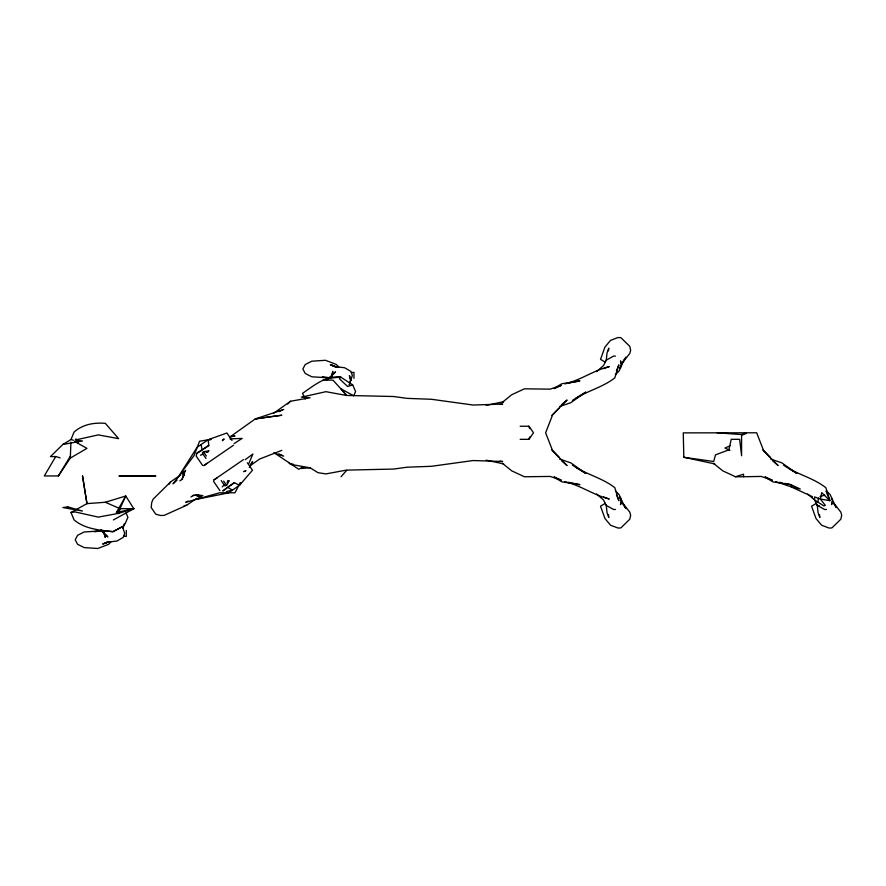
<?xml version="1.0" encoding="UTF-8"?>
<svg xmlns="http://www.w3.org/2000/svg" width="886" height="886" viewBox="0 0 886 886"><rect width="100%" height="100%" fill="white"/><g stroke="black" fill="none" stroke-linecap="round" stroke-linejoin="round"><path stroke-width="1.33" d="M60.115 457.896L55.973 456.545L55.408 457.087L44.3 475.948L58.398 475.948L70.315 458.073L70.924 442.158M606.201 360.746L607.043 352.838L608.804 348.109L608.449 350.845M817.634 502.473L818.586 498.098M126 512.894L127.949 517.28L125.026 523.859L123.298 526.218L113.02 531.733C99.575 530.149 84.956 529.02 74.07 519.938L71.024 512.485L86.95 503.625L105.301 502.262L125.757 495.994L119.975 508.63L118.968 513.592L116.431 512.485L125.757 495.994L133.808 508.719L113.386 519.938M231.999 440.431L226.882 432.988L208.132 439.733L208.797 445.459L196.858 453.278L196.194 456.08L202.639 465.46M331.286 377.491L332.859 371.444L331.331 377.403M181.73 479.57L185.152 471.274M605.36 503.314L600.52 506.194L604.95 518.531L610.554 525.221L618.051 528.067L620.876 527.912L629.802 519.196L630.655 515.253L629.802 512.141L621.352 501.421L620.488 504.677L621.673 500.512L621.141 498.851L619.037 494.532L615.382 490.866M816.405 503.314L811.576 506.194L815.995 518.531L821.599 525.221L829.097 528.067L831.921 527.912L840.847 519.196L841.7 515.253L840.847 512.141L832.397 501.421L831.533 504.677L832.718 500.512L832.187 498.851L830.082 494.532L826.428 490.866M350.612 379.906L350.778 380.57L349.416 375.542L350.612 379.906L349.272 384.934L352.34 375.509L350.945 371.444L344.599 367.734L335.096 366.638L330.345 364.733L337.644 367.402M331.375 377.159L331.995 374.889L331.818 375.542L335.539 371.876L326.657 380.194L331.641 376.517L328.263 378.267L340.556 377.148M188.142 501.077L185.717 502.307L219.595 492.793L235 492.782L240.15 482.781M123.121 528.222L124.417 523.571M620.931 365.198L619.691 368.343L625.915 357.069M62.884 444.451L71.024 439.511L74.07 432.058C82.619 424.372 94.182 422.4 105.301 423.342L118.624 438.648L98.257 434.882L75.199 440.054L82.442 440.984L62.884 444.451L50.447 456.589L55.973 456.545M616.412 370.846L618.86 364.866L614.806 377.868C602.17 387.835 585.69 391.169 572.522 400.417M198.508 498.508L196.016 499.427L228.411 492.915L239.464 485.318L240.538 482.815M248.601 464.042L252.909 454.031L245.223 459.679M353.669 395.898L355.618 391.512L352.694 384.923L340.689 377.048C325.683 375.498 314.054 385.454 302.536 393.329L305.227 399.021M183.203 477.255L183.435 471.706L182.715 472.958M528.588 439.323L529.883 436.898M226.428 491.531L232.464 490.124L227.647 487.256L234.358 482.648L239.464 485.318L240.77 482.936M249.331 467.476L252.621 461.517L250.461 464.884M221.201 480.589L224.845 485.882L226.583 485.406L228.466 482.172M58.398 475.948L70.359 456.168M169.27 484.133L170.644 481.851L180.788 474.885M615.382 374.712L619.037 371.035L621.141 366.726L621.673 365.065L620.488 360.89L621.352 364.146L624.597 359.018M340.689 377.048L339.449 378.798L347.644 386.495L352.694 384.923M621.352 364.146L629.802 353.436L630.655 350.324L629.802 346.382L620.876 337.666L618.051 337.511L610.554 340.357L604.95 347.035L600.52 359.373L605.36 362.252M239.464 485.318L252.477 470.233L247.36 462.791M182.904 471.23L173.014 483.822L177.045 480.168M341.055 476.734L346.636 470.388M119.975 508.63L116.431 512.485L133.808 508.719L119.975 508.63L105.301 502.262M111.06 541.734L108.701 544.292L97.803 548.489L84.181 547.592L77.603 544.292L75.199 539.784L77.603 535.277L84.181 531.977L100.24 530.969M222.242 486.923L224.114 484.897M222.331 440.818L224.147 438.958L222.785 439.888M559.044 408.169L552.676 414.714L545.632 432.789L552.676 450.863L559.044 457.397L551.79 450.01M551.79 415.567L567.073 400.018L561.502 404.869M170.644 481.851L153.023 499.294L151.672 502.705L151.185 507.534L155.759 514.19L160.444 515.464L164.109 515.419L186.702 505.219L196.847 498.253M287.673 404.038L290.542 401.236L310.111 397.781L301.251 397.072M183.823 475.848L182.904 472.792L185.706 470.322M596.555 371.588L603.499 365.597L606.201 360.203L613.677 356.039L615.427 356.117M226.672 488.009L222.785 490.999L234.358 482.648M273.696 413.219L290.542 401.236M207.069 463.267L203.824 465.637L233.55 445.204M249.741 466.014L259.509 459.092L281.837 450.354M203.204 449.302L208.797 445.459M207.125 451.129L203.437 451.727L202.362 453.178L206.006 458.483M179.847 480.854L182.76 478.861M243.462 459.635L213.736 480.057L217.114 477.875M190.933 496.98L193.846 494.986M196.681 494.521L199.339 497.146L202.905 495.451M244.569 471.585L245.931 470.643L243.539 471.673M745.946 432.789L741.571 435.679L741.593 455.736L739.633 439.323L731.227 439.323L728.879 449.844L715.511 454.85L713.695 461.506L683.815 457.276L683.261 432.877L756.677 432.789L763.721 450.863L770.089 457.397L762.835 450.01M234.137 443.554L242.166 438.404L229.917 438.88M575.789 398.301L585.801 392.099L570.728 402.742L559.653 406.497M196.858 453.278L202.086 450.066L201.133 444.55M554.104 388.411L561.89 383.716L579.931 380.891L573.641 382.209M70.315 458.073L86.95 448.371L74.568 441.438M303.411 466.7L298.693 469.27L274.715 453.134M122.733 526.428L112.899 531.633L100.594 530.515L103.972 532.264L100.982 530.061M201.764 495.872L199.56 497.024L195.507 495.141L192.805 495.695M108.059 541.734L102.676 544.059L108.757 541.833M278.946 411.68L282.512 410.008M554.237 388.666L561.281 385.399L550.206 389.142L524.446 388.821L511.731 394.724L502.473 402.222L503.636 401.679L486.192 405.423M730.042 445.813L724.992 448.039L729.942 450.343M200.457 455.238L203.027 454.219M108.967 541.8L104.393 543.528L107.427 542.143L116.941 541.047L123.276 537.348L124.671 533.272L122.611 527.181M603.554 368.642L609.269 366.571C593.709 370.381 580.507 380.238 564.858 383.893M820.037 496.681L824.711 495.064M102.765 530.393L94.37 531.622L100.627 531.212M283.708 409.454L255.246 418.934L229.839 437.053L235.067 435.978L229.673 436.732M683.815 457.276L714.681 463.887L713.518 463.356L722.777 470.854L735.491 476.757L743.465 474.22L743.686 476.746L761.251 476.435L772.326 480.179L765.282 476.912M133.808 508.719L118.624 513.348L98.257 517.114L75.199 511.942L71.024 512.485M302.868 396.839L325.926 391.678L346.293 395.433L393.694 396.518L407.017 398.357L431.526 399.287L473.102 405.035L502.65 404.071L499.925 404.459M568.613 383.273L571.127 382.741M746.311 433.531L741.039 434.528L717.162 432.789M184.078 505.696L186.702 505.219M210.824 439.356L199.56 441.228L194.034 455.603L179.393 475.239L197.08 447.33L208.132 439.733L210.857 439.633M288.637 462.47L290.542 464.342L292.978 464.009M499.925 461.119L502.65 461.506L473.102 460.543L431.526 466.291L407.017 467.221L393.694 469.059L346.293 470.134L325.926 473.899L317.996 472.681L310.111 467.797L301.251 468.506M351.343 372.585L353.957 372.341L353.957 378.355M200.768 496.913L199.56 497.024L197.035 495.075L195.507 495.141M615.427 509.45L613.677 509.539L606.201 505.374L603.499 499.97L596.555 493.978M826.472 509.45L824.722 509.539L817.246 505.374L814.544 499.97L807.6 493.978M735.491 476.757L743.686 476.746M520.171 426.244L529.008 426.244L533.494 432.789L529.008 439.323L520.171 439.323M322.892 380.116L332.959 380.127L345.839 394.281M329.127 377.868L311.839 376.805L305.271 373.504L302.868 368.997L305.271 364.489L311.839 361.189L325.472 360.292L336.37 364.489L338.729 367.059M198.929 495.152L197.035 495.075L198.01 494.765L199.56 497.024L198.929 495.152L201.775 495.462M329.548 377.657L322.039 377.17L328.185 377.646M123.675 536.196L126.288 536.44L126.288 530.426M290.542 464.342L310.111 467.797M779.658 482.305L782.172 482.826M784.686 483.357L790.976 484.686L800.257 488.994L791.298 486.901L775.903 481.674M568.613 482.305L579.931 484.686L561.89 481.862L554.104 477.155M486.192 460.155L503.636 463.887L502.473 463.356L511.731 470.854L524.446 476.757L550.206 476.435L561.281 480.179L554.237 476.912M71.024 439.511L73.582 440.287M273.641 452.912L283.708 456.124M770.698 459.081L781.773 462.824L796.846 473.478L789.061 468.65M559.653 459.081L570.728 462.824L585.801 473.478L575.789 467.265M564.858 481.674C580.507 485.34 593.709 495.196 609.269 499.006L603.554 496.935M337.787 367.424L332.051 365.253L335.728 367.048M812.573 496.78L791.298 486.901L790.976 484.686L772.935 481.862L765.15 477.155M278.946 453.898L282.512 455.559M817.246 505.374L819.55 505.984M353.06 395.444L341.055 388.843L346.293 395.433M783.567 465.161C796.735 474.398 813.215 477.731 825.852 487.71L829.905 500.701L820.314 499.006L814.599 496.935L814.544 499.97L823.814 505.895L825.353 505.408L820.314 499.006L821.732 492.616L829.905 500.701L825.996 491.143M572.522 465.161C585.69 474.398 602.17 477.731 614.806 487.71L618.86 500.701L616.412 494.731M183.812 475.151L182.904 472.792L184.432 474.043M772.548 460.698L778.118 465.56L763.721 450.863M561.502 460.698L567.073 465.56L552.676 450.863M100.96 530.437L107.87 536.916L104.149 533.239L105.19 537.348L103.939 532.508M203.437 451.727L206.394 456.013M223.637 481.109L226.583 485.406M213.482 481.231L219.927 490.611M182.904 472.792L184.465 475.051M832.397 501.421L836.284 507.578M621.352 501.421L625.893 508.608M831.356 498.364L836.34 507.379M625.915 508.509L619.691 497.234L620.931 500.38M528.588 426.244L529.883 428.68M75.941 438.814L78.101 443.365M103.717 531.622L104.326 533.893M819.495 514.733L819.849 517.468L818.088 512.739L817.246 504.821M608.449 514.733L608.804 517.468L607.043 512.739L606.201 504.821M227.691 481.098L227.159 482.948L229.308 480.733L227.691 481.098M208.775 450.863L207.856 452.237L205.94 452.07L208.775 450.863M269.61 416.808L255.246 418.934L281.837 415.224L269.61 416.808M67.757 506.881L62.884 507.545L82.442 511.012L67.757 506.881M155.648 475.948L119.145 475.992L155.648 475.948M86.95 503.625L82.531 475.948L86.95 503.625"/></g></svg>
